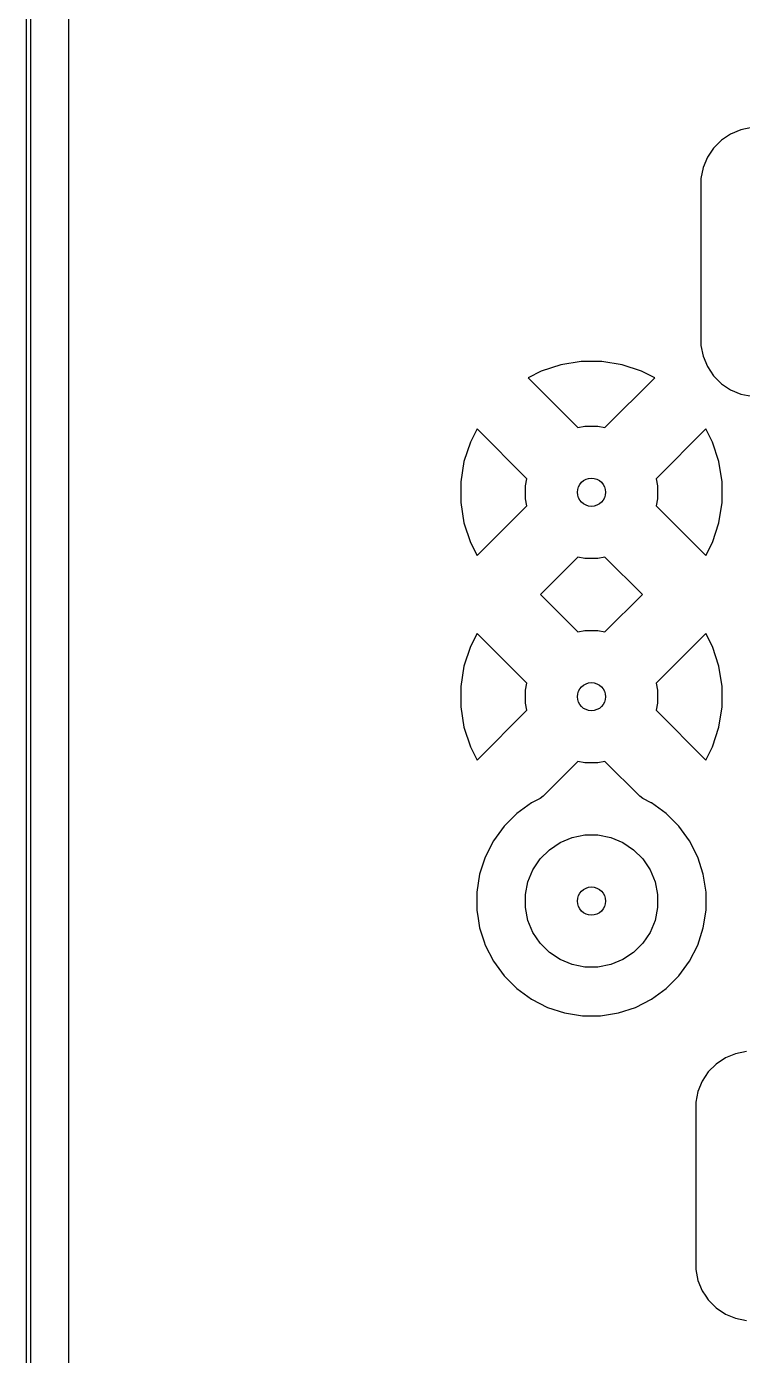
# Model space of a CAD drawing. Extents: x 70.6 to 149.6, y -117.6 to -52.5.
# Drawn here: x 70.56 to 79.47, y -85.78 to -69.26 of the extents above; entities that cross this region are included whole.
import ezdxf

# ---------------------------------------------------------------- set-up
doc = ezdxf.new("R2010")
doc.units = 0
doc.layers.add('BLACK', color=7, linetype='CONTINUOUS')

msp = doc.modelspace()

# ---------------------------------------------------------------- linework, layer by layer
at = {"layer": 'BLACK', "linetype": 'CONTINUOUS'}
for p, q in [((70.56334, -117.55117), (70.56334, -52.55117)), ((70.61334, -52.57617), (70.61334, -117.52617)), ((71.08884, -73.627808), (71.08884, -62.820151)), ((79.20398, -70.675453), (79.106415, -70.773018)), ((79.203987, -70.675447), (79.20398, -70.675453)), ((79.31871, -70.598791), (79.203987, -70.675447)), ((79.318716, -70.598788), (79.31871, -70.598791)), ((79.446196, -70.545984), (79.318716, -70.598788)), ((79.4462, -70.545983), (79.446196, -70.545984)), ((79.581533, -70.519064), (79.4462, -70.545983)), ((79.106409, -70.773025), (79.029753, -70.887748)), ((79.106415, -70.773018), (79.106409, -70.773025)), ((79.02975, -70.887754), (78.976946, -71.015234)), ((79.029753, -70.887748), (79.02975, -70.887754)), ((78.976945, -71.015238), (78.950026, -71.15057)), ((78.950026, -71.15057), (78.950026, -73.226264)), ((78.976946, -71.015234), (78.976945, -71.015238)), ((78.950026, -73.226264), (78.976945, -73.361596)), ((77.207694, -73.465697), (76.964371, -73.544758)), ((77.460415, -73.42567), (77.207694, -73.465697)), ((77.716265, -73.42567), (77.460415, -73.42567)), ((77.968985, -73.465697), (77.716265, -73.42567)), ((78.212317, -73.54476), (77.968984, -73.465697)), ((77.968984, -73.465697), (77.968985, -73.465697)), ((78.976945, -73.361596), (78.976946, -73.3616)), ((78.976946, -73.3616), (79.02975, -73.48908)), ((71.08884, -74.923244), (71.08884, -73.627808)), ((76.964359, -73.544762), (76.801374, -73.627808)), ((76.801374, -73.627808), (77.420501, -74.246935)), ((76.964371, -73.544758), (76.964359, -73.544762)), ((77.756176, -74.246935), (78.375304, -73.627808)), ((78.375304, -73.627807), (78.212317, -73.54476)), ((78.375304, -73.627808), (78.375304, -73.627807)), ((79.02975, -73.48908), (79.029753, -73.489086)), ((79.029753, -73.489086), (79.066955, -73.544762)), ((79.066955, -73.544762), (79.106412, -73.603813)), ((79.106412, -73.603813), (79.203984, -73.701385)), ((79.203984, -73.701385), (79.203987, -73.701387)), ((79.203987, -73.701387), (79.31871, -73.778043)), ((79.31871, -73.778043), (79.318712, -73.778044)), ((79.318712, -73.778044), (79.318715, -73.778046)), ((79.318715, -73.778046), (79.446198, -73.830851)), ((79.446198, -73.830851), (79.581533, -73.857771)), ((76.164978, -74.264204), (76.081932, -74.427189)), ((76.784105, -74.883331), (76.164978, -74.264204)), ((77.420501, -74.246935), (77.507427, -74.229645)), ((77.507427, -74.229645), (77.669253, -74.229645)), ((77.669253, -74.229645), (77.756176, -74.246935)), ((79.0117, -74.264204), (78.392574, -74.88333)), ((79.094749, -74.427192), (79.0117, -74.264204)), ((76.081928, -74.427201), (76.002867, -74.670524)), ((76.081932, -74.427189), (76.081928, -74.427201)), ((79.173812, -74.670524), (79.094749, -74.427192)), ((76.002867, -74.670524), (75.96284, -74.923244)), ((79.21384, -74.923244), (79.173812, -74.670524)), ((71.08884, -76.32117), (71.08884, -74.923244)), ((75.96284, -74.923244), (75.96284, -75.179095)), ((76.766815, -74.970257), (76.784105, -74.883331)), ((76.766815, -75.132083), (76.766815, -74.970257)), ((78.392574, -74.88333), (78.409865, -74.970257)), ((78.409865, -74.970257), (78.409865, -75.132083)), ((79.21384, -75.179095), (79.21384, -74.923244)), ((76.784105, -75.219006), (76.766815, -75.132083)), ((78.409865, -75.132083), (78.392574, -75.219008)), ((75.96284, -75.179095), (76.002867, -75.431815)), ((76.164978, -75.838134), (76.784105, -75.219006)), ((78.392574, -75.219008), (79.011701, -75.838135)), ((79.173812, -75.431815), (79.21384, -75.179095)), ((76.002867, -75.431815), (76.08193, -75.675147)), ((79.094751, -75.675141), (79.173812, -75.431815)), ((76.08193, -75.675147), (76.164978, -75.838134)), ((79.011701, -75.838135), (79.09475, -75.675142)), ((79.09475, -75.675142), (79.094751, -75.675141)), ((77.420501, -75.855404), (76.954736, -76.32117)), ((77.507427, -75.872695), (77.420501, -75.855404)), ((77.669253, -75.872695), (77.507427, -75.872695)), ((77.756178, -75.855404), (77.669253, -75.872695)), ((78.221944, -76.32117), (77.756178, -75.855404)), ((71.08884, -77.463244), (71.08884, -76.32117)), ((76.954736, -76.32117), (77.420501, -76.786935)), ((77.756178, -76.786935), (78.221944, -76.32117)), ((77.420501, -76.786935), (77.507427, -76.769645)), ((77.507427, -76.769645), (77.669253, -76.769645)), ((77.669253, -76.769645), (77.756178, -76.786935)), ((76.164978, -76.804204), (76.081932, -76.967189)), ((76.784105, -77.423331), (76.164978, -76.804204)), ((79.0117, -76.804204), (78.392574, -77.42333)), ((79.094749, -76.967192), (79.0117, -76.804204)), ((76.081928, -76.967201), (76.002867, -77.210524)), ((76.081932, -76.967189), (76.081928, -76.967201)), ((79.173812, -77.210524), (79.094749, -76.967192)), ((76.002867, -77.210524), (75.96284, -77.463244)), ((79.21384, -77.463244), (79.173812, -77.210524)), ((76.766815, -77.510257), (76.784105, -77.423331)), ((78.392574, -77.42333), (78.409865, -77.510257)), ((71.08884, -80.018941), (71.08884, -77.463244)), ((75.96284, -77.463244), (75.96284, -77.719095)), ((76.766815, -77.672083), (76.766815, -77.510257)), ((78.409865, -77.510257), (78.409865, -77.672083)), ((79.21384, -77.719095), (79.21384, -77.463244)), ((75.96284, -77.719095), (76.002867, -77.971815)), ((76.164978, -78.378134), (76.784105, -77.759006)), ((76.784105, -77.759006), (76.766815, -77.672083)), ((78.409865, -77.672083), (78.392574, -77.759008)), ((78.392574, -77.759008), (79.011701, -78.378135)), ((79.173812, -77.971815), (79.21384, -77.719095)), ((76.002867, -77.971815), (76.08193, -78.215147)), ((79.094751, -78.215141), (79.173812, -77.971815)), ((76.08193, -78.215147), (76.164978, -78.378134)), ((79.011701, -78.378135), (79.09475, -78.215142)), ((79.09475, -78.215142), (79.094751, -78.215141)), ((77.420501, -78.395404), (76.986917, -78.828987)), ((77.507427, -78.412695), (77.420501, -78.395404)), ((77.669253, -78.412695), (77.507427, -78.412695)), ((77.756178, -78.395404), (77.669253, -78.412695)), ((78.189761, -78.828987), (77.756178, -78.395404)), ((76.840955, -78.911544), (76.659367, -79.043475)), ((76.949205, -78.856387), (76.840955, -78.911544)), ((76.986917, -78.828987), (76.949205, -78.856387)), ((78.227474, -78.856387), (78.189761, -78.828987)), ((78.332044, -78.909669), (78.227474, -78.856387)), ((78.335727, -78.911546), (78.332044, -78.909669)), ((78.517316, -79.043478), (78.335727, -78.911546)), ((76.659367, -79.043475), (76.500645, -79.202197)), ((78.676032, -79.202194), (78.517316, -79.043478)), ((76.500645, -79.202197), (76.368717, -79.383781)), ((78.807964, -79.383783), (78.676032, -79.202194)), ((76.368717, -79.383781), (76.266814, -79.583775)), ((77.064648, -79.49305), (77.199202, -79.403144)), ((77.199202, -79.403144), (77.34871, -79.341216)), ((77.34871, -79.341216), (77.507427, -79.309645)), ((77.507427, -79.309645), (77.669253, -79.309645)), ((77.669253, -79.309645), (77.82797, -79.341216)), ((77.82797, -79.341216), (77.977478, -79.403144)), ((77.977478, -79.403144), (78.112032, -79.49305)), ((78.909866, -79.583776), (78.807964, -79.383783)), ((76.266814, -79.583775), (76.197453, -79.797245)), ((76.95022, -79.607478), (77.064648, -79.49305)), ((78.112032, -79.49305), (78.22646, -79.607478)), ((78.979227, -79.797248), (78.909866, -79.583776)), ((76.798386, -79.89154), (76.860314, -79.742032)), ((76.860314, -79.742032), (76.95022, -79.607478)), ((78.22646, -79.607478), (78.316366, -79.742032)), ((78.316366, -79.742032), (78.378294, -79.89154)), ((76.197453, -79.797248), (76.16234, -80.018941)), ((76.197453, -79.797245), (76.197453, -79.797248)), ((76.766815, -80.050257), (76.798386, -79.89154)), ((78.378294, -79.89154), (78.409865, -80.050257)), ((79.01434, -80.018941), (78.979227, -79.797248)), ((71.08884, -82.632192), (71.08884, -80.018941)), ((76.16234, -80.018941), (76.16234, -80.243399)), ((76.766815, -80.212083), (76.766815, -80.050257)), ((78.409865, -80.050257), (78.409865, -80.212083)), ((79.01434, -80.243399), (79.01434, -80.018941)), ((76.16234, -80.243399), (76.179131, -80.34941)), ((76.798386, -80.3708), (76.766815, -80.212083)), ((78.409865, -80.212083), (78.378294, -80.3708)), ((78.979227, -80.465092), (79.01434, -80.243399)), ((76.179131, -80.34941), (76.197453, -80.465094)), ((76.860314, -80.520308), (76.798386, -80.3708)), ((78.378294, -80.3708), (78.316366, -80.520308)), ((76.197453, -80.465094), (76.253878, -80.63875)), ((76.95022, -80.654862), (76.860314, -80.520308)), ((78.316366, -80.520308), (78.22646, -80.654862)), ((78.909866, -80.678564), (78.979227, -80.465092)), ((76.253878, -80.63875), (76.266814, -80.678564)), ((76.266814, -80.678564), (76.368716, -80.878557)), ((77.064648, -80.76929), (76.95022, -80.654862)), ((78.22646, -80.654862), (78.112032, -80.76929)), ((78.807964, -80.878557), (78.909866, -80.678564)), ((76.368716, -80.878557), (76.500648, -81.060146)), ((77.199202, -80.859196), (77.064648, -80.76929)), ((77.34871, -80.921124), (77.199202, -80.859196)), ((77.977478, -80.859196), (77.82797, -80.921124)), ((78.112032, -80.76929), (77.977478, -80.859196)), ((78.676032, -81.060146), (78.807964, -80.878557)), ((76.500648, -81.060146), (76.659364, -81.218862)), ((77.507427, -80.952695), (77.34871, -80.921124)), ((77.669253, -80.952695), (77.507427, -80.952695)), ((77.82797, -80.921124), (77.669253, -80.952695)), ((78.517316, -81.218862), (78.676032, -81.060146)), ((76.659364, -81.218862), (76.840953, -81.350794)), ((78.335727, -81.350794), (78.517316, -81.218862)), ((76.840953, -81.350794), (77.040946, -81.452696)), ((78.135734, -81.452696), (78.335727, -81.350794)), ((77.040946, -81.452696), (77.254418, -81.522057)), ((77.254418, -81.522057), (77.476111, -81.55717)), ((77.476111, -81.55717), (77.476116, -81.55717)), ((77.476116, -81.55717), (77.700564, -81.55717)), ((77.700564, -81.55717), (77.700569, -81.55717)), ((77.700569, -81.55717), (77.922262, -81.522057)), ((77.922262, -81.522057), (78.135734, -81.452696)), ((79.380617, -82.027606), (79.253137, -82.08041)), ((79.380621, -82.027605), (79.380617, -82.027606)), ((79.515954, -82.000686), (79.380621, -82.027605)), ((79.138401, -82.157075), (79.040836, -82.25464)), ((79.138408, -82.157069), (79.138401, -82.157075)), ((79.253131, -82.080413), (79.138408, -82.157069)), ((79.253137, -82.08041), (79.253131, -82.080413)), ((78.964171, -82.369376), (78.911367, -82.496856)), ((78.964174, -82.36937), (78.964171, -82.369376)), ((79.04083, -82.254647), (78.964174, -82.36937)), ((79.040836, -82.25464), (79.04083, -82.254647)), ((78.911366, -82.49686), (78.884447, -82.632192)), ((78.911367, -82.496856), (78.911366, -82.49686)), ((71.08884, -88.290098), (71.08884, -82.632192)), ((78.884447, -82.632192), (78.884447, -84.711011)), ((78.884447, -84.711011), (78.911366, -84.846343)), ((78.911366, -84.846343), (78.911367, -84.846347)), ((78.911367, -84.846347), (78.964171, -84.973827)), ((78.964171, -84.973827), (78.964174, -84.973833)), ((78.964174, -84.973833), (79.009502, -85.04167)), ((79.009502, -85.04167), (79.040833, -85.08856)), ((79.040833, -85.08856), (79.138405, -85.186132)), ((79.138405, -85.186132), (79.138408, -85.186134)), ((79.138408, -85.186134), (79.253131, -85.26279)), ((79.253131, -85.26279), (79.253133, -85.262791)), ((79.253133, -85.262791), (79.253136, -85.262793)), ((79.253136, -85.262793), (79.380619, -85.315598)), ((79.380619, -85.315598), (79.515954, -85.342518))]:
    msp.add_line(p, q, dxfattribs=at)
at = {"layer": 'BLACK'}
for centre in [(77.58834, -75.05117), (77.58834, -75.05117), (77.58834, -77.59117), (77.58834, -77.59117), (77.58834, -80.13117), (77.58834, -80.13117)]:
    msp.add_circle(centre, 0.175, dxfattribs=at)
at = {"layer": 'WHITE'}
for centre in [(77.58834, -75.05117), (77.58834, -77.59117), (77.58834, -80.13117)]:
    msp.add_circle(centre, 0.175, dxfattribs=at)

doc.saveas('drawing.dxf')
